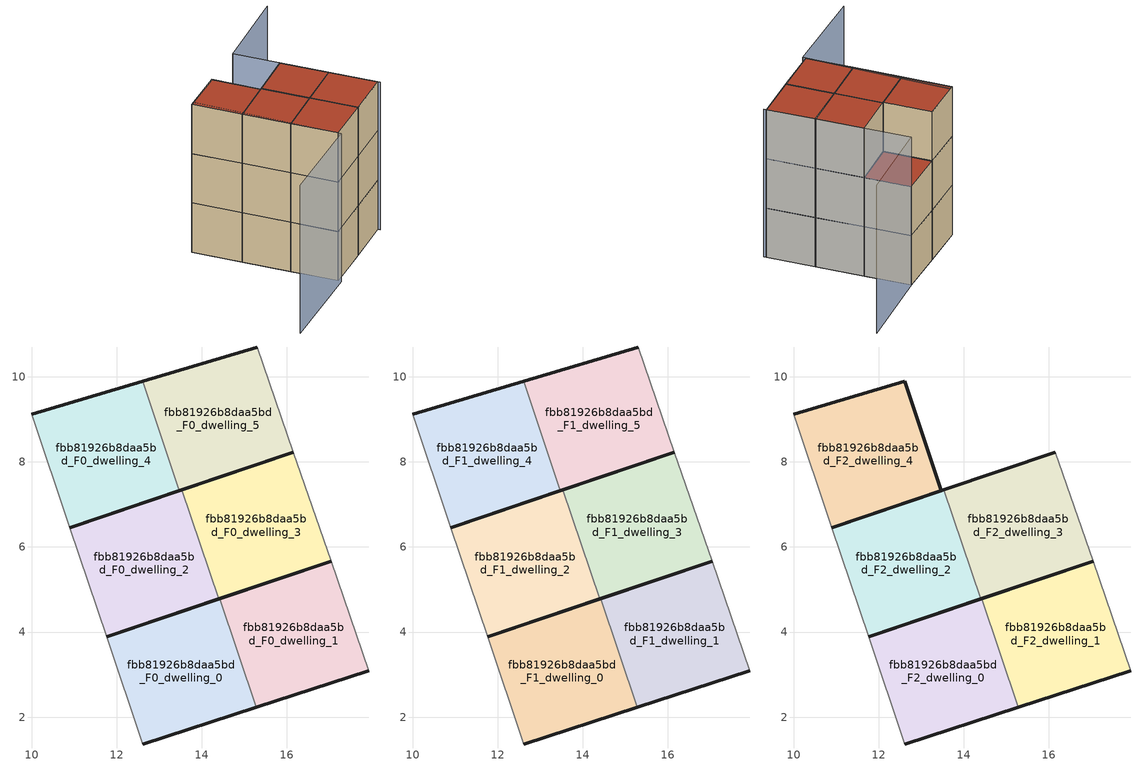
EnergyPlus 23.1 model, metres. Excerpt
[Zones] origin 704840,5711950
fbb81926b8daa5bd_F0_dwelling_0
 floor ground (EU_floor_Construction): 15.28,2.23 14.42,4.79 11.76,3.89 12.61,1.37 z0
 wall outside (EU_wall_Construction): 15.28,2.23 12.61,1.37 / 11.76,3.89 14.42,4.79 z0:3
 wall to fbb81926b8daa5bd_F0_dwelling_1 (EU_wall_Construction): 14.42,4.79 15.28,2.23 z0:3
 wall adiabatic (EU_wall_Construction): 12.61,1.37 11.76,3.89 z0:3
fbb81926b8daa5bd_F0_dwelling_1
 floor ground (EU_floor_Construction): 17.93,3.09 17.03,5.67 14.42,4.79 15.28,2.23 z0
 wall outside (EU_wall_Construction): 17.93,3.09 15.28,2.23 / 14.42,4.79 17.03,5.67 z0:3
 wall adiabatic (EU_wall_Construction): 17.03,5.67 17.93,3.09 z0:3
fbb81926b8daa5bd_F0_dwelling_2
 floor ground (EU_floor_Construction): 14.39,4.78 13.53,7.34 10.9,6.45 11.76,3.89 z0
 wall outside (EU_wall_Construction): 10.9,6.45 13.53,7.34 / 14.39,4.78 11.76,3.89 z0:3
 wall to fbb81926b8daa5bd_F0_dwelling_3 (EU_wall_Construction): 13.53,7.34 14.39,4.78 z0:3
 wall adiabatic (EU_wall_Construction): 11.76,3.89 10.9,6.45 z0:3
fbb81926b8daa5bd_F0_dwelling_3
 floor ground (EU_floor_Construction): 17.03,5.67 16.15,8.22 13.53,7.34 14.39,4.78 z0
 wall outside (EU_wall_Construction): 13.53,7.34 16.15,8.22 / 17.03,5.67 14.39,4.78 z0:3
 wall adiabatic (EU_wall_Construction): 16.15,8.22 17.03,5.67 z0:3
fbb81926b8daa5bd_F0_dwelling_4
 floor ground (EU_floor_Construction): 13.47,7.32 12.6,9.89 10,9.12 10.9,6.45 z0
 wall outside (EU_wall_Construction): 10,9.12 12.6,9.89 / 13.47,7.32 10.9,6.45 z0:3
 wall to fbb81926b8daa5bd_F0_dwelling_5 (EU_wall_Construction): 12.6,9.89 13.47,7.32 z0:3
 wall adiabatic (EU_wall_Construction): 10.9,6.45 10,9.12 z0:3
fbb81926b8daa5bd_F0_dwelling_5
 floor ground (EU_floor_Construction): 16.15,8.22 15.3,10.7 12.6,9.89 13.47,7.32 z0
 wall outside (EU_wall_Construction): 12.6,9.89 15.3,10.7 / 16.15,8.22 13.47,7.32 z0:3
 wall adiabatic (EU_wall_Construction): 15.3,10.7 16.15,8.22 z0:3
fbb81926b8daa5bd_F1_dwelling_0
 floor to fbb81926b8daa5bd_F0_dwelling_0 (EU_floor_Construction): 15.28,2.23 14.42,4.79 11.76,3.89 12.61,1.37 z3
 wall outside (EU_wall_Construction): 15.28,2.23 12.61,1.37 / 11.76,3.89 14.42,4.79 z3:6
 wall to fbb81926b8daa5bd_F1_dwelling_1 (EU_wall_Construction): 14.42,4.79 15.28,2.23 z3:6
 wall adiabatic (EU_wall_Construction): 12.61,1.37 11.76,3.89 z3:6
fbb81926b8daa5bd_F1_dwelling_1
 floor to fbb81926b8daa5bd_F0_dwelling_1 (EU_floor_Construction): 17.93,3.09 17.03,5.67 14.42,4.79 15.28,2.23 z3
 wall outside (EU_wall_Construction): 17.93,3.09 15.28,2.23 / 14.42,4.79 17.03,5.67 z3:6
 wall adiabatic (EU_wall_Construction): 17.03,5.67 17.93,3.09 z3:6
fbb81926b8daa5bd_F1_dwelling_2
 floor to fbb81926b8daa5bd_F0_dwelling_2 (EU_floor_Construction): 14.39,4.78 13.53,7.34 10.9,6.45 11.76,3.89 z3
 wall outside (EU_wall_Construction): 10.9,6.45 13.53,7.34 / 14.39,4.78 11.76,3.89 z3:6
 wall to fbb81926b8daa5bd_F1_dwelling_3 (EU_wall_Construction): 13.53,7.34 14.39,4.78 z3:6
 wall adiabatic (EU_wall_Construction): 11.76,3.89 10.9,6.45 z3:6
fbb81926b8daa5bd_F1_dwelling_3
 floor to fbb81926b8daa5bd_F0_dwelling_3 (EU_floor_Construction): 17.03,5.67 16.15,8.22 13.53,7.34 14.39,4.78 z3
 wall outside (EU_wall_Construction): 13.53,7.34 16.15,8.22 / 17.03,5.67 14.39,4.78 z3:6
 wall adiabatic (EU_wall_Construction): 16.15,8.22 17.03,5.67 z3:6
fbb81926b8daa5bd_F1_dwelling_4
 floor to fbb81926b8daa5bd_F0_dwelling_4 (EU_floor_Construction): 13.47,7.32 12.6,9.89 10,9.12 10.9,6.45 z3
 wall outside (EU_wall_Construction): 10,9.12 12.6,9.89 / 13.47,7.32 10.9,6.45 z3:6
 wall to fbb81926b8daa5bd_F1_dwelling_5 (EU_wall_Construction): 12.6,9.89 13.47,7.32 z3:6
 wall adiabatic (EU_wall_Construction): 10.9,6.45 10,9.12 z3:6
fbb81926b8daa5bd_F1_dwelling_5
 floor to fbb81926b8daa5bd_F0_dwelling_5 (EU_floor_Construction): 16.15,8.22 15.3,10.7 12.6,9.89 13.47,7.32 z3
 wall outside (EU_wall_Construction): 12.6,9.89 15.3,10.7 / 16.15,8.22 13.47,7.32 z3:6
 wall adiabatic (EU_wall_Construction): 15.3,10.7 16.15,8.22 z3:6
 roof outside (EU_roof_Construction): 15.3,10.7 16.15,8.22 13.47,7.32 12.6,9.89 z6
fbb81926b8daa5bd_F2_dwelling_0
 floor to fbb81926b8daa5bd_F1_dwelling_0 (EU_floor_Construction): 15.28,2.23 14.42,4.79 11.76,3.89 12.61,1.37 z6
 wall outside (EU_wall_Construction): 15.28,2.23 12.61,1.37 / 11.76,3.89 14.42,4.79 z6:9
 wall to fbb81926b8daa5bd_F2_dwelling_1 (EU_wall_Construction): 14.42,4.79 15.28,2.23 z6:9
 wall adiabatic (EU_wall_Construction): 12.61,1.37 11.76,3.89 z6:9
 roof outside (EU_roof_Construction): 14.42,4.79 15.28,2.23 12.61,1.37 11.76,3.89 z9
fbb81926b8daa5bd_F2_dwelling_1
 floor to fbb81926b8daa5bd_F1_dwelling_1 (EU_floor_Construction): 17.93,3.09 17.03,5.67 14.42,4.79 15.28,2.23 z6
 wall outside (EU_wall_Construction): 17.93,3.09 15.28,2.23 / 14.42,4.79 17.03,5.67 z6:9
 wall adiabatic (EU_wall_Construction): 17.03,5.67 17.93,3.09 z6:9
 roof outside (EU_roof_Construction): 17.03,5.67 17.93,3.09 15.28,2.23 14.42,4.79 z9
fbb81926b8daa5bd_F2_dwelling_2
 floor to fbb81926b8daa5bd_F1_dwelling_2 (EU_floor_Construction): 14.39,4.78 13.53,7.34 10.9,6.45 11.76,3.89 z6
 wall outside (EU_wall_Construction): 10.9,6.45 13.53,7.34 / 14.39,4.78 11.76,3.89 z6:9
 wall to fbb81926b8daa5bd_F2_dwelling_3 (EU_wall_Construction): 13.53,7.34 14.39,4.78 z6:9
 wall adiabatic (EU_wall_Construction): 11.76,3.89 10.9,6.45 z6:9
 roof outside (EU_roof_Construction): 13.53,7.34 14.39,4.78 11.76,3.89 10.9,6.45 z9
fbb81926b8daa5bd_F2_dwelling_3
 floor to fbb81926b8daa5bd_F1_dwelling_3 (EU_floor_Construction): 17.03,5.67 16.15,8.22 13.53,7.34 14.39,4.78 z6
 wall outside (EU_wall_Construction): 13.53,7.34 16.15,8.22 / 17.03,5.67 14.39,4.78 z6:9
 wall adiabatic (EU_wall_Construction): 16.15,8.22 17.03,5.67 z6:9
 roof outside (EU_roof_Construction): 16.15,8.22 17.03,5.67 14.39,4.78 13.53,7.34 z9
fbb81926b8daa5bd_F2_dwelling_4
 floor to fbb81926b8daa5bd_F1_dwelling_4 (EU_floor_Construction): 13.47,7.32 12.6,9.89 10,9.12 10.9,6.45 z6
 wall outside (EU_wall_Construction): 10,9.12 12.6,9.89 13.47,7.32 10.9,6.45 z6:9
 wall adiabatic (EU_wall_Construction): 10.9,6.45 10,9.12 z6:9
 roof outside (EU_roof_Construction): 12.6,9.89 13.47,7.32 10.9,6.45 10,9.12 z9
shading: 10.22,9.2 12.66,1.22 / 12.66,1.22 7.28,-0.43 / 17.97,2.95 15.3,10.7 / 15.3,10.7 20.17,12.38 z0:9
[Building]
EU S2 Campaign: North Axis=0; Terrain=City; Solar Distribution=FullExterior
[Site:Location]
London: Latitude=51.5; Longitude=-0.5; Time Zone=0; Elevation=25
[SizingPeriod:WeatherFileDays]
AnnualSizingPeriod: Begin Month=1; Begin Day of Month=1; End Month=12; End Day of Month=31; Day of Week for Start Day=Monday; Use Weather File Daylight Saving Period=No; Use Weather File Rain and Snow Indicators=No
[MATERIAL]
EU_InternalMass_Material: Roughness=MediumRough; Thickness=0.1; Conductivity=1; Density=1800; Specific Heat=900; Thermal Absorptance=0.9; Solar Absorptance=0.7; Visible Absorptance=0.7
[MATERIAL:NOMASS] Roughness=MediumRough; Thermal Absorptance=0.9; Solar Absorptance=0.7; Visible Absorptance=0.7
Name | Thermal Resistance
EU_wall_NoMass | 1.04674
EU_roof_NoMass | 4.32442
EU_floor_NoMass | 2.04616
[CONSTRUCTION]
EU_wall_Construction: EU_wall_NoMass
EU_roof_Construction: EU_roof_NoMass
EU_floor_Construction: EU_floor_NoMass
EU_InternalMass_Construction: EU_InternalMass_Material
[ZONE] Type=1; Multiplier=1; Ceiling Height=autocalculate; Floor Area=autocalculate; Part of Total Floor Area=Yes
Name | Volume
fbb81926b8daa5bd_F0_dwelling_0; fbb81926b8daa5bd_F1_dwelling_0; fbb81926b8daa5bd_F2_dwelling_0 | 22.5374
fbb81926b8daa5bd_F0_dwelling_1; fbb81926b8daa5bd_F1_dwelling_1; fbb81926b8daa5bd_F2_dwelling_1 | 22.541
fbb81926b8daa5bd_F0_dwelling_2; fbb81926b8daa5bd_F1_dwelling_2; fbb81926b8daa5bd_F2_dwelling_2 | 22.5322
fbb81926b8daa5bd_F0_dwelling_3; fbb81926b8daa5bd_F1_dwelling_3; fbb81926b8daa5bd_F2_dwelling_3 | 22.5366
fbb81926b8daa5bd_F0_dwelling_4; fbb81926b8daa5bd_F1_dwelling_4; fbb81926b8daa5bd_F2_dwelling_4 | 22.5417
fbb81926b8daa5bd_F0_dwelling_5; fbb81926b8daa5bd_F1_dwelling_5 | 22.533
[INTERNALMASS] Construction=EU_InternalMass_Construction
Name | Zone or ZoneList | Surface Area
fbb81926b8daa5bd_F0_dwelling_0_EU_InternalMass | fbb81926b8daa5bd_F0_dwelling_0 | 7.51277
fbb81926b8daa5bd_F0_dwelling_1_EU_InternalMass | fbb81926b8daa5bd_F0_dwelling_1 | 7.51314
fbb81926b8daa5bd_F0_dwelling_2_EU_InternalMass | fbb81926b8daa5bd_F0_dwelling_2 | 7.51085
fbb81926b8daa5bd_F0_dwelling_3_EU_InternalMass | fbb81926b8daa5bd_F0_dwelling_3 | 7.51243
fbb81926b8daa5bd_F0_dwelling_4_EU_InternalMass | fbb81926b8daa5bd_F0_dwelling_4 | 7.51302
fbb81926b8daa5bd_F0_dwelling_5_EU_InternalMass | fbb81926b8daa5bd_F0_dwelling_5 | 7.51155
fbb81926b8daa5bd_F1_dwelling_0_EU_InternalMass | fbb81926b8daa5bd_F1_dwelling_0 | 7.51277
fbb81926b8daa5bd_F1_dwelling_1_EU_InternalMass | fbb81926b8daa5bd_F1_dwelling_1 | 7.51314
fbb81926b8daa5bd_F1_dwelling_2_EU_InternalMass | fbb81926b8daa5bd_F1_dwelling_2 | 7.51085
fbb81926b8daa5bd_F1_dwelling_3_EU_InternalMass | fbb81926b8daa5bd_F1_dwelling_3 | 7.51243
fbb81926b8daa5bd_F1_dwelling_4_EU_InternalMass | fbb81926b8daa5bd_F1_dwelling_4 | 7.51302
fbb81926b8daa5bd_F1_dwelling_5_EU_InternalMass | fbb81926b8daa5bd_F1_dwelling_5 | 7.51155
fbb81926b8daa5bd_F2_dwelling_0_EU_InternalMass | fbb81926b8daa5bd_F2_dwelling_0 | 11.2677
fbb81926b8daa5bd_F2_dwelling_1_EU_InternalMass | fbb81926b8daa5bd_F2_dwelling_1 | 11.2689
fbb81926b8daa5bd_F2_dwelling_2_EU_InternalMass | fbb81926b8daa5bd_F2_dwelling_2 | 7.51349
fbb81926b8daa5bd_F2_dwelling_3_EU_InternalMass | fbb81926b8daa5bd_F2_dwelling_3 | 7.51368
fbb81926b8daa5bd_F2_dwelling_4_EU_InternalMass | fbb81926b8daa5bd_F2_dwelling_4 | 7.50973
[OTHEREQUIPMENT] Fuel Type=Electricity; Design Level Calculation Method=Watts/Area; Power per Zone Floor Area=1; Fraction Latent=0; Fraction Radiant=0; Fraction Lost=0; Carbon Dioxide Generation Rate=0; EndUse Subcategory=EU_Step8_InternalGains
Name | Zone or ZoneList or Space or SpaceList | Schedule
EU_Step8_InternalGain_fbb81926b8daa5bd_F0_dwelling_0_f000 | fbb81926b8daa5bd_F0_dwelling_0 | EU_Step8_GainSchedule_fbb81926b8daa5bd_F0_dwelling_0_f000
EU_Step8_InternalGain_fbb81926b8daa5bd_F0_dwelling_1_f000 | fbb81926b8daa5bd_F0_dwelling_1 | EU_Step8_GainSchedule_fbb81926b8daa5bd_F0_dwelling_1_f000
EU_Step8_InternalGain_fbb81926b8daa5bd_F0_dwelling_2_f000 | fbb81926b8daa5bd_F0_dwelling_2 | EU_Step8_GainSchedule_fbb81926b8daa5bd_F0_dwelling_2_f000
EU_Step8_InternalGain_fbb81926b8daa5bd_F0_dwelling_3_f000 | fbb81926b8daa5bd_F0_dwelling_3 | EU_Step8_GainSchedule_fbb81926b8daa5bd_F0_dwelling_3_f000
EU_Step8_InternalGain_fbb81926b8daa5bd_F0_dwelling_4_f000 | fbb81926b8daa5bd_F0_dwelling_4 | EU_Step8_GainSchedule_fbb81926b8daa5bd_F0_dwelling_4_f000
EU_Step8_InternalGain_fbb81926b8daa5bd_F0_dwelling_5_f000 | fbb81926b8daa5bd_F0_dwelling_5 | EU_Step8_GainSchedule_fbb81926b8daa5bd_F0_dwelling_5_f000
EU_Step8_InternalGain_fbb81926b8daa5bd_F1_dwelling_0_f000 | fbb81926b8daa5bd_F1_dwelling_0 | EU_Step8_GainSchedule_fbb81926b8daa5bd_F1_dwelling_0_f000
EU_Step8_InternalGain_fbb81926b8daa5bd_F1_dwelling_1_f000 | fbb81926b8daa5bd_F1_dwelling_1 | EU_Step8_GainSchedule_fbb81926b8daa5bd_F1_dwelling_1_f000
EU_Step8_InternalGain_fbb81926b8daa5bd_F1_dwelling_2_f000 | fbb81926b8daa5bd_F1_dwelling_2 | EU_Step8_GainSchedule_fbb81926b8daa5bd_F1_dwelling_2_f000
EU_Step8_InternalGain_fbb81926b8daa5bd_F1_dwelling_3_f000 | fbb81926b8daa5bd_F1_dwelling_3 | EU_Step8_GainSchedule_fbb81926b8daa5bd_F1_dwelling_3_f000
EU_Step8_InternalGain_fbb81926b8daa5bd_F1_dwelling_4_f000 | fbb81926b8daa5bd_F1_dwelling_4 | EU_Step8_GainSchedule_fbb81926b8daa5bd_F1_dwelling_4_f000
EU_Step8_InternalGain_fbb81926b8daa5bd_F1_dwelling_5_f000 | fbb81926b8daa5bd_F1_dwelling_5 | EU_Step8_GainSchedule_fbb81926b8daa5bd_F1_dwelling_5_f000
EU_Step8_InternalGain_fbb81926b8daa5bd_F2_dwelling_0_f000 | fbb81926b8daa5bd_F2_dwelling_0 | EU_Step8_GainSchedule_fbb81926b8daa5bd_F2_dwelling_0_f000
EU_Step8_InternalGain_fbb81926b8daa5bd_F2_dwelling_1_f000 | fbb81926b8daa5bd_F2_dwelling_1 | EU_Step8_GainSchedule_fbb81926b8daa5bd_F2_dwelling_1_f000
EU_Step8_InternalGain_fbb81926b8daa5bd_F2_dwelling_2_f000 | fbb81926b8daa5bd_F2_dwelling_2 | EU_Step8_GainSchedule_fbb81926b8daa5bd_F2_dwelling_2_f000
EU_Step8_InternalGain_fbb81926b8daa5bd_F2_dwelling_3_f000 | fbb81926b8daa5bd_F2_dwelling_3 | EU_Step8_GainSchedule_fbb81926b8daa5bd_F2_dwelling_3_f000
EU_Step8_InternalGain_fbb81926b8daa5bd_F2_dwelling_4_f000 | fbb81926b8daa5bd_F2_dwelling_4 | EU_Step8_GainSchedule_fbb81926b8daa5bd_F2_dwelling_4_f000
[ZONEVENTILATION:DESIGNFLOWRATE] Schedule=EU_AlwaysOn; Design Flow Rate Calculation Method=AirChanges/Hour; Air Changes per Hour=0.488719; Ventilation Type=Natural; Fan Pressure Rise=0; Fan Total Efficiency=1; Constant Term Coefficient=1; Temperature Term Coefficient=0; Velocity Term Coefficient=0; Velocity Squared Term Coefficient=0; Minimum Indoor Temperature=-100; Maximum Indoor Temperature=100; Delta Temperature=-100; Minimum Outdoor Temperature=-100; Maximum Outdoor Temperature=100; Maximum Wind Speed=40
Name | Zone or ZoneList or Space or SpaceList
EU_ConstantAir_fbb81926b8daa5bd_F0_dwelling_0 | fbb81926b8daa5bd_F0_dwelling_0
EU_ConstantAir_fbb81926b8daa5bd_F0_dwelling_1 | fbb81926b8daa5bd_F0_dwelling_1
EU_ConstantAir_fbb81926b8daa5bd_F0_dwelling_2 | fbb81926b8daa5bd_F0_dwelling_2
EU_ConstantAir_fbb81926b8daa5bd_F0_dwelling_3 | fbb81926b8daa5bd_F0_dwelling_3
EU_ConstantAir_fbb81926b8daa5bd_F0_dwelling_4 | fbb81926b8daa5bd_F0_dwelling_4
EU_ConstantAir_fbb81926b8daa5bd_F0_dwelling_5 | fbb81926b8daa5bd_F0_dwelling_5
EU_ConstantAir_fbb81926b8daa5bd_F1_dwelling_0 | fbb81926b8daa5bd_F1_dwelling_0
EU_ConstantAir_fbb81926b8daa5bd_F1_dwelling_1 | fbb81926b8daa5bd_F1_dwelling_1
EU_ConstantAir_fbb81926b8daa5bd_F1_dwelling_2 | fbb81926b8daa5bd_F1_dwelling_2
EU_ConstantAir_fbb81926b8daa5bd_F1_dwelling_3 | fbb81926b8daa5bd_F1_dwelling_3
EU_ConstantAir_fbb81926b8daa5bd_F1_dwelling_4 | fbb81926b8daa5bd_F1_dwelling_4
EU_ConstantAir_fbb81926b8daa5bd_F1_dwelling_5 | fbb81926b8daa5bd_F1_dwelling_5
EU_ConstantAir_fbb81926b8daa5bd_F2_dwelling_0 | fbb81926b8daa5bd_F2_dwelling_0
EU_ConstantAir_fbb81926b8daa5bd_F2_dwelling_1 | fbb81926b8daa5bd_F2_dwelling_1
EU_ConstantAir_fbb81926b8daa5bd_F2_dwelling_2 | fbb81926b8daa5bd_F2_dwelling_2
EU_ConstantAir_fbb81926b8daa5bd_F2_dwelling_3 | fbb81926b8daa5bd_F2_dwelling_3
EU_ConstantAir_fbb81926b8daa5bd_F2_dwelling_4 | fbb81926b8daa5bd_F2_dwelling_4
[HVACTEMPLATE:THERMOSTAT] Constant Heating Setpoint=20; Constant Cooling Setpoint=50
EU_HeatOnly_fbb81926b8daa5bd_F0_dwelling_0; EU_HeatOnly_fbb81926b8daa5bd_F0_dwelling_1; EU_HeatOnly_fbb81926b8daa5bd_F0_dwelling_2; EU_HeatOnly_fbb81926b8daa5bd_F0_dwelling_3; EU_HeatOnly_fbb81926b8daa5bd_F0_dwelling_4; EU_HeatOnly_fbb81926b8daa5bd_F0_dwelling_5; EU_HeatOnly_fbb81926b8daa5bd_F1_dwelling_0; EU_HeatOnly_fbb81926b8daa5bd_F1_dwelling_1; EU_HeatOnly_fbb81926b8daa5bd_F1_dwelling_2; EU_HeatOnly_fbb81926b8daa5bd_F1_dwelling_3; EU_HeatOnly_fbb81926b8daa5bd_F1_dwelling_4; EU_HeatOnly_fbb81926b8daa5bd_F1_dwelling_5; EU_HeatOnly_fbb81926b8daa5bd_F2_dwelling_0; EU_HeatOnly_fbb81926b8daa5bd_F2_dwelling_1; EU_HeatOnly_fbb81926b8daa5bd_F2_dwelling_2; EU_HeatOnly_fbb81926b8daa5bd_F2_dwelling_3; EU_HeatOnly_fbb81926b8daa5bd_F2_dwelling_4
[HVACTEMPLATE:ZONE:IDEALLOADSAIRSYSTEM] System Availability Schedule=EU_AlwaysOn; Maximum Heating Supply Air Temperature=50; Minimum Cooling Supply Air Temperature=13; Maximum Heating Supply Air Humidity Ratio=0.0156; Minimum Cooling Supply Air Humidity Ratio=0.0077; Heating Limit=NoLimit; Cooling Limit=NoLimit; Heating Availability Schedule=EU_AlwaysOn; Cooling Availability Schedule=EU_CoolingOff; Dehumidification Control Type=ConstantSensibleHeatRatio; Cooling Sensible Heat Ratio=0.7; Dehumidification Setpoint=60; Humidification Control Type=None; Humidification Setpoint=30; Outdoor Air Method=None; Outdoor Air Flow Rate per Person=0.00944; Outdoor Air Flow Rate per Zone Floor Area=0; Outdoor Air Flow Rate per Zone=0; Demand Controlled Ventilation Type=None; Outdoor Air Economizer Type=NoEconomizer; Heat Recovery Type=None; Sensible Heat Recovery Effectiveness=0.7; Latent Heat Recovery Effectiveness=0.65
Name | Template Thermostat
fbb81926b8daa5bd_F0_dwelling_0 | EU_HeatOnly_fbb81926b8daa5bd_F0_dwelling_0
fbb81926b8daa5bd_F0_dwelling_1 | EU_HeatOnly_fbb81926b8daa5bd_F0_dwelling_1
fbb81926b8daa5bd_F0_dwelling_2 | EU_HeatOnly_fbb81926b8daa5bd_F0_dwelling_2
fbb81926b8daa5bd_F0_dwelling_3 | EU_HeatOnly_fbb81926b8daa5bd_F0_dwelling_3
fbb81926b8daa5bd_F0_dwelling_4 | EU_HeatOnly_fbb81926b8daa5bd_F0_dwelling_4
fbb81926b8daa5bd_F0_dwelling_5 | EU_HeatOnly_fbb81926b8daa5bd_F0_dwelling_5
fbb81926b8daa5bd_F1_dwelling_0 | EU_HeatOnly_fbb81926b8daa5bd_F1_dwelling_0
fbb81926b8daa5bd_F1_dwelling_1 | EU_HeatOnly_fbb81926b8daa5bd_F1_dwelling_1
fbb81926b8daa5bd_F1_dwelling_2 | EU_HeatOnly_fbb81926b8daa5bd_F1_dwelling_2
fbb81926b8daa5bd_F1_dwelling_3 | EU_HeatOnly_fbb81926b8daa5bd_F1_dwelling_3
fbb81926b8daa5bd_F1_dwelling_4 | EU_HeatOnly_fbb81926b8daa5bd_F1_dwelling_4
fbb81926b8daa5bd_F1_dwelling_5 | EU_HeatOnly_fbb81926b8daa5bd_F1_dwelling_5
fbb81926b8daa5bd_F2_dwelling_0 | EU_HeatOnly_fbb81926b8daa5bd_F2_dwelling_0
fbb81926b8daa5bd_F2_dwelling_1 | EU_HeatOnly_fbb81926b8daa5bd_F2_dwelling_1
fbb81926b8daa5bd_F2_dwelling_2 | EU_HeatOnly_fbb81926b8daa5bd_F2_dwelling_2
fbb81926b8daa5bd_F2_dwelling_3 | EU_HeatOnly_fbb81926b8daa5bd_F2_dwelling_3
fbb81926b8daa5bd_F2_dwelling_4 | EU_HeatOnly_fbb81926b8daa5bd_F2_dwelling_4
[SIZING:ZONE] Zone Cooling Design Supply Air Temperature Input Method=SupplyAirTemperature; Zone Cooling Design Supply Air Temperature=13; Zone Heating Design Supply Air Temperature Input Method=SupplyAirTemperature; Zone Heating Design Supply Air Temperature=50; Zone Cooling Design Supply Air Humidity Ratio=0.008; Zone Heating Design Supply Air Humidity Ratio=0.008; Cooling Design Air Flow Method=DesignDay; Cooling Design Air Flow Rate=0; Cooling Minimum Air Flow per Zone Floor Area=0.000762; Cooling Minimum Air Flow=0; Cooling Minimum Air Flow Fraction=0.2; Heating Design Air Flow Method=DesignDay; Heating Design Air Flow Rate=0; Heating Maximum Air Flow per Zone Floor Area=0.002032; Heating Maximum Air Flow=0.141576; Heating Maximum Air Flow Fraction=0.3; Account for Dedicated Outdoor Air System=No; Dedicated Outdoor Air System Control Strategy=NeutralSupplyAir; Dedicated Outdoor Air Low Setpoint Temperature for Design=autosize; Dedicated Outdoor Air High Setpoint Temperature for Design=autosize; Zone Load Sizing Method=Sensible Load Only No Latent Load; Zone Latent Cooling Design Supply Air Humidity Ratio Input Method=HumidityRatioDifference; Zone Cooling Design Supply Air Humidity Ratio Difference=0.005; Zone Latent Heating Design Supply Air Humidity Ratio Input Method=HumidityRatioDifference; Zone Humidification Design Supply Air Humidity Ratio Difference=0.005
fbb81926b8daa5bd_F0_dwelling_0; fbb81926b8daa5bd_F0_dwelling_1; fbb81926b8daa5bd_F0_dwelling_2; fbb81926b8daa5bd_F0_dwelling_3; fbb81926b8daa5bd_F0_dwelling_4; fbb81926b8daa5bd_F0_dwelling_5; fbb81926b8daa5bd_F1_dwelling_0; fbb81926b8daa5bd_F1_dwelling_1; fbb81926b8daa5bd_F1_dwelling_2; fbb81926b8daa5bd_F1_dwelling_3; fbb81926b8daa5bd_F1_dwelling_4; fbb81926b8daa5bd_F1_dwelling_5; fbb81926b8daa5bd_F2_dwelling_0; fbb81926b8daa5bd_F2_dwelling_1; fbb81926b8daa5bd_F2_dwelling_2; fbb81926b8daa5bd_F2_dwelling_3; fbb81926b8daa5bd_F2_dwelling_4
[SCHEDULE:CONSTANT]
Name | Hourly Value
EU_AlwaysOn | 1
EU_CoolingOff | 0
[SCHEDULE:FILE] Column Number=1; Rows to Skip at Top=0; Number of Hours of Data=8760; Column Separator=Comma; Interpolate to Timestep=No; Minutes per Item=60; Adjust Schedule for Daylight Savings=Yes
Name | File
EU_Step8_GainSchedule_fbb81926b8daa5bd_F0_dwelling_0_f000 | ../../schedules/fbb81926b8daa5bd/fbb81926b8daa5bd_F0_dwelling_0_f000_gain.csv
EU_Step8_GainSchedule_fbb81926b8daa5bd_F0_dwelling_1_f000 | ../../schedules/fbb81926b8daa5bd/fbb81926b8daa5bd_F0_dwelling_1_f000_gain.csv
EU_Step8_GainSchedule_fbb81926b8daa5bd_F0_dwelling_2_f000 | ../../schedules/fbb81926b8daa5bd/fbb81926b8daa5bd_F0_dwelling_2_f000_gain.csv
EU_Step8_GainSchedule_fbb81926b8daa5bd_F0_dwelling_3_f000 | ../../schedules/fbb81926b8daa5bd/fbb81926b8daa5bd_F0_dwelling_3_f000_gain.csv
EU_Step8_GainSchedule_fbb81926b8daa5bd_F0_dwelling_4_f000 | ../../schedules/fbb81926b8daa5bd/fbb81926b8daa5bd_F0_dwelling_4_f000_gain.csv
EU_Step8_GainSchedule_fbb81926b8daa5bd_F0_dwelling_5_f000 | ../../schedules/fbb81926b8daa5bd/fbb81926b8daa5bd_F0_dwelling_5_f000_gain.csv
EU_Step8_GainSchedule_fbb81926b8daa5bd_F1_dwelling_0_f000 | ../../schedules/fbb81926b8daa5bd/fbb81926b8daa5bd_F1_dwelling_0_f000_gain.csv
EU_Step8_GainSchedule_fbb81926b8daa5bd_F1_dwelling_1_f000 | ../../schedules/fbb81926b8daa5bd/fbb81926b8daa5bd_F1_dwelling_1_f000_gain.csv
EU_Step8_GainSchedule_fbb81926b8daa5bd_F1_dwelling_2_f000 | ../../schedules/fbb81926b8daa5bd/fbb81926b8daa5bd_F1_dwelling_2_f000_gain.csv
EU_Step8_GainSchedule_fbb81926b8daa5bd_F1_dwelling_3_f000 | ../../schedules/fbb81926b8daa5bd/fbb81926b8daa5bd_F1_dwelling_3_f000_gain.csv
EU_Step8_GainSchedule_fbb81926b8daa5bd_F1_dwelling_4_f000 | ../../schedules/fbb81926b8daa5bd/fbb81926b8daa5bd_F1_dwelling_4_f000_gain.csv
EU_Step8_GainSchedule_fbb81926b8daa5bd_F1_dwelling_5_f000 | ../../schedules/fbb81926b8daa5bd/fbb81926b8daa5bd_F1_dwelling_5_f000_gain.csv
EU_Step8_GainSchedule_fbb81926b8daa5bd_F2_dwelling_0_f000 | ../../schedules/fbb81926b8daa5bd/fbb81926b8daa5bd_F2_dwelling_0_f000_gain.csv
EU_Step8_GainSchedule_fbb81926b8daa5bd_F2_dwelling_1_f000 | ../../schedules/fbb81926b8daa5bd/fbb81926b8daa5bd_F2_dwelling_1_f000_gain.csv
EU_Step8_GainSchedule_fbb81926b8daa5bd_F2_dwelling_2_f000 | ../../schedules/fbb81926b8daa5bd/fbb81926b8daa5bd_F2_dwelling_2_f000_gain.csv
EU_Step8_GainSchedule_fbb81926b8daa5bd_F2_dwelling_3_f000 | ../../schedules/fbb81926b8daa5bd/fbb81926b8daa5bd_F2_dwelling_3_f000_gain.csv
EU_Step8_GainSchedule_fbb81926b8daa5bd_F2_dwelling_4_f000 | ../../schedules/fbb81926b8daa5bd/fbb81926b8daa5bd_F2_dwelling_4_f000_gain.csv
